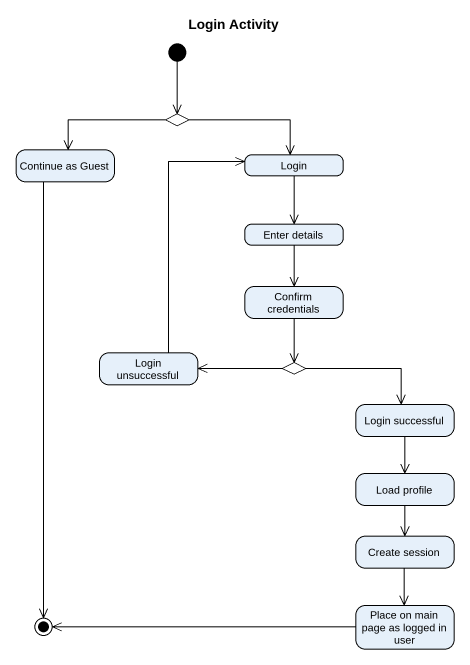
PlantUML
@startuml
title Login Activity
hide empty description
state choice1 <<choice>>
state "Continue as Guest" as Continue_as_Guest
state Login
state "Enter details" as Enter_details
state "Confirm credentials" as Confirm_credentials
state "Login unsuccessful" as Login_unsuccessful
state choice2 <<choice>>
state "Login successful" as Login_successful
state "Load profile" as Load_profile
state "Create session" as Create_session
state "Place on main page as logged in user" as Place_on_main_page_as
[*] --> choice1
choice1 -left-> Continue_as_Guest
choice1 -right-> Login
Login --> Enter_details
Enter_details --> Confirm_credentials
Confirm_credentials --> choice2
Login_unsuccessful -up-> Login
choice2 -left-> Login_unsuccessful
choice2 -right-> Login_successful
Login_successful --> Load_profile
Load_profile --> Create_session
Create_session --> Place_on_main_page_as
Continue_as_Guest --> [*]
Place_on_main_page_as -left-> [*]
@enduml
